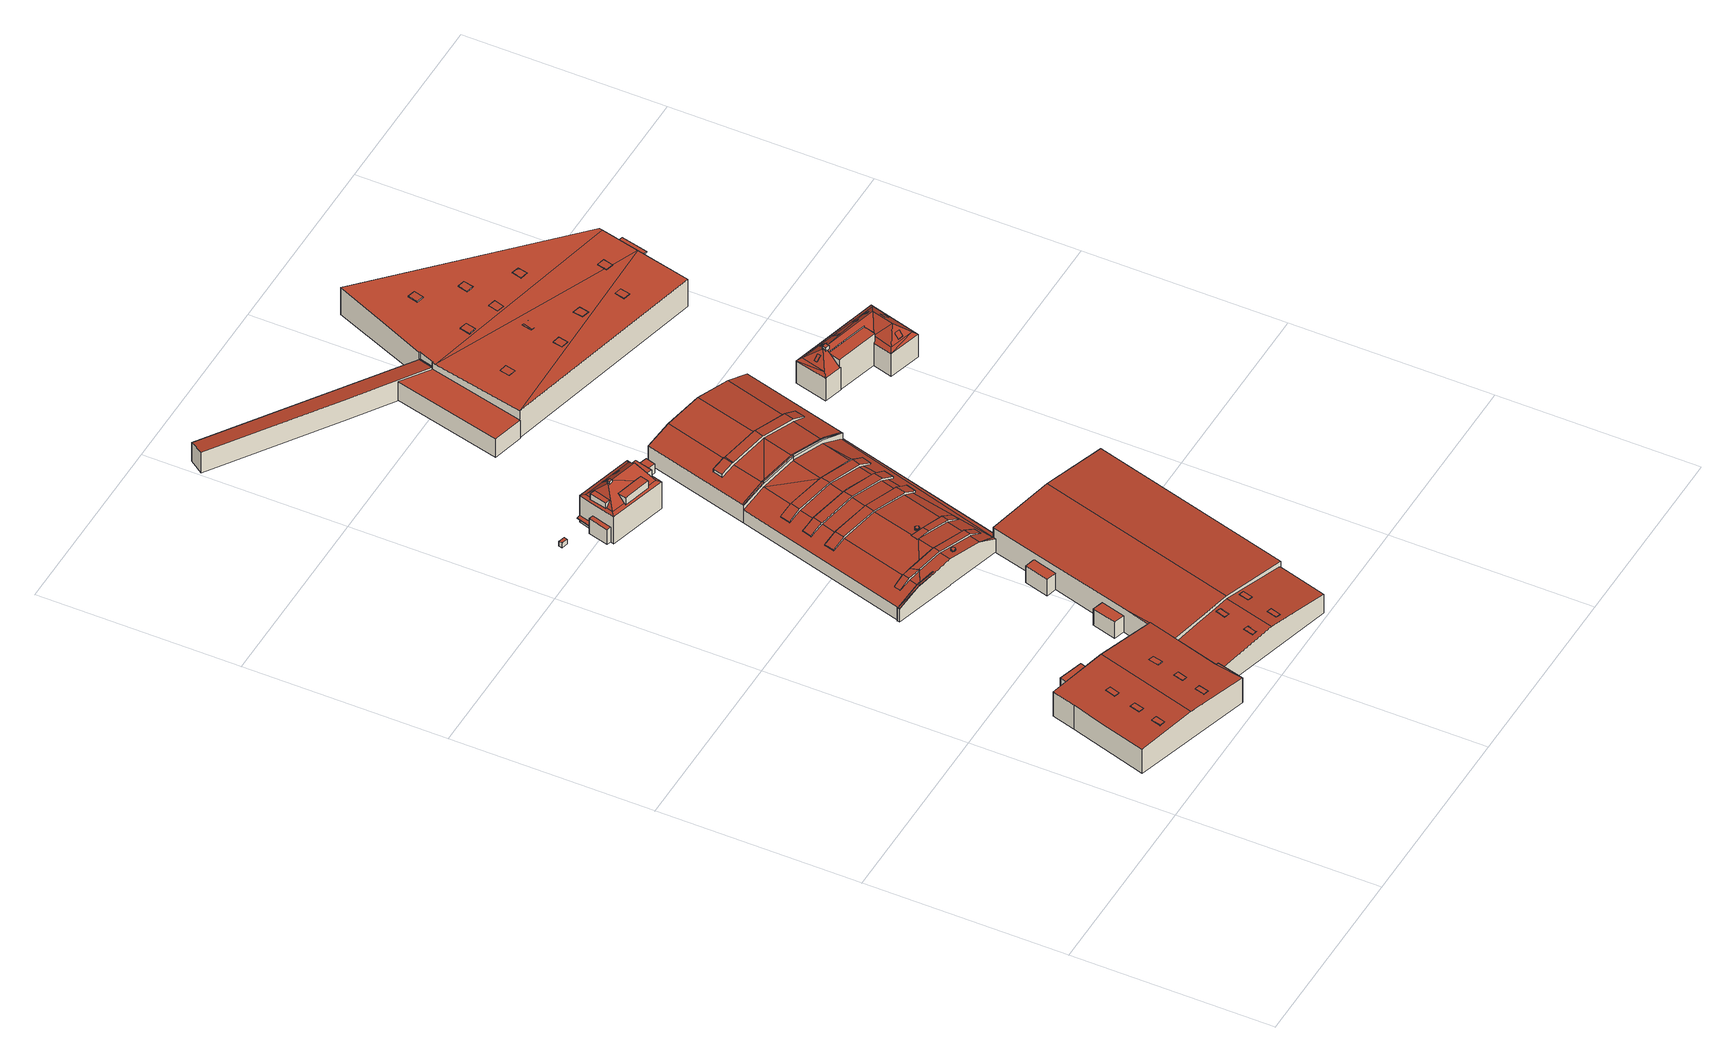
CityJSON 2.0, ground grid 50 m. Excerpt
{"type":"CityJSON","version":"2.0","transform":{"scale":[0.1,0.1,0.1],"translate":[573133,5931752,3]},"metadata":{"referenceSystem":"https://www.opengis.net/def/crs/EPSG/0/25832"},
"CityObjects":{
"building1":{"type":"Building","attributes":{"Grundfläche 2D":"13.642497","Grundhöhe NN":"3.499"},"geometry":[{"type":"Solid","lod":"3","boundaries":[[[[0,1,2,3]],[[4,5,3,2]],[[5,6,0,3]],[[6,7,1,0]],[[7,4,2,1]],[[7,6,5,4]]]],"semantics":{"surfaces":[{"type":"RoofSurface"},{"type":"WallSurface"},{"type":"GroundSurface"}],"values":[[0,1,1,1,1,2]]}}]},
"building2":{"type":"Building","attributes":{"Grundfläche 2D":"3087.171400","Grundhöhe NN":"3.499"},"children":["building2-1","building2-2","building2-3","building2-4","building2-5","building2-6","building2-7","building2-8","building2-9","building2-10"],"geometry":[{"type":"Solid","lod":"3","boundaries":[[[[8,9,10]],[[11,12,13,10,9]],[[14,15,16,17,18,13,12]],[[19,20,21,22]],[[23,24,25,19,22,26]],[[27,28,29,30]],[[31,32,33,34]],[[35,31,34,36,37,38]],[[39,38,37]],[[40,41,42,43]],[[44,45,46,47]],[[30,29,48,49]],[[27,30,49,50]],[[28,27,50,51]],[[52,53,32,31,35,26,22,21]],[[33,32,53,54]],[[36,34,33,54,55]],[[43,42,56,57,47,46,58,59,39,37,36,55,60]],[[24,8,10,61,62,25]],[[8,24,23,9]],[[35,38,11,9,23,26]],[[59,48,29,28,51,63,15,14,12,11,38,39]],[[16,15,63,64]],[[18,17,16,64,65]],[[61,10,13,18,65]],[[40,43,60,66]],[[41,40,66,67]],[[42,41,67,56]],[[20,19,25,62,68]],[[21,20,68,52]],[[44,47,57,69]],[[45,44,69,70]],[[46,45,70,58]],[[59,58,70,69,57,56,67,66,60,55,54,53,52,68,62,61,65,64,63,51,50,49,48]]]],"semantics":{"surfaces":[{"type":"RoofSurface"},{"type":"WallSurface"},{"type":"GroundSurface"}],"values":[[0,0,0,0,0,0,0,0,0,0,0,1,1,1,1,1,1,1,1,1,1,1,1,1,1,1,1,1,1,1,1,1,1,2]]}}]},
"building2-1":{"type":"BuildingInstallation","parents":["building2"],"geometry":[{"type":"MultiSurface","lod":"3","boundaries":[[[71,72,73,74]],[[74,73,75,76]],[[71,74,76,77]],[[72,71,77,78]],[[73,72,78,75]]],"semantics":{"surfaces":[{"type":"RoofSurface"},{"type":"WallSurface"}],"values":[0,1,1,1,1]}}]},
"building2-2":{"type":"BuildingInstallation","parents":["building2"],"geometry":[{"type":"MultiSurface","lod":"3","boundaries":[[[79,80,81,82]],[[82,81,83,84]],[[79,82,84,85]],[[80,79,85,86]],[[81,80,86,83]]],"semantics":{"surfaces":[{"type":"RoofSurface"},{"type":"WallSurface"}],"values":[0,1,1,1,1]}}]},
"building2-3":{"type":"BuildingInstallation","parents":["building2"],"geometry":[{"type":"MultiSurface","lod":"3","boundaries":[[[87,88,89,90]],[[91,92,87,90]],[[93,88,87,92,94]],[[93,95,89,88]],[[96,91,90,89,95]]],"semantics":{"surfaces":[{"type":"RoofSurface"},{"type":"WallSurface"}],"values":[0,1,1,1,1]}}]},
"building2-4":{"type":"BuildingInstallation","parents":["building2"],"geometry":[{"type":"MultiSurface","lod":"3","boundaries":[[[97,98,99,100]],[[101,102,97,100]],[[102,103,98,97]],[[104,99,98,103,105]],[[101,100,99,104]]],"semantics":{"surfaces":[{"type":"RoofSurface"},{"type":"WallSurface"}],"values":[0,1,1,1,1]}}]},
"building2-5":{"type":"BuildingInstallation","parents":["building2"],"geometry":[{"type":"MultiSurface","lod":"3","boundaries":[[[106,107,108,109]],[[109,108,110,111]],[[106,109,111,112]],[[107,106,112,113]],[[108,107,113,110]]],"semantics":{"surfaces":[{"type":"RoofSurface"},{"type":"WallSurface"}],"values":[0,1,1,1,1]}}]},
"building2-6":{"type":"BuildingInstallation","parents":["building2"],"geometry":[{"type":"MultiSurface","lod":"3","boundaries":[[[114,115,116,117]],[[117,116,118,119]],[[114,117,119,120]],[[115,114,120,121]],[[116,115,121,118]]],"semantics":{"surfaces":[{"type":"RoofSurface"},{"type":"WallSurface"}],"values":[0,1,1,1,1]}}]},
"building2-7":{"type":"BuildingInstallation","parents":["building2"],"geometry":[{"type":"MultiSurface","lod":"3","boundaries":[[[122,123,124,125]],[[126,127,123,122]],[[128,129,125,124]],[[122,125,129,126]],[[124,123,127,128]]],"semantics":{"surfaces":[{"type":"RoofSurface"},{"type":"WallSurface"}],"values":[0,1,1,1,1]}}]},
"building2-8":{"type":"BuildingInstallation","parents":["building2"],"geometry":[{"type":"MultiSurface","lod":"3","boundaries":[[[130,131,132,133]],[[134,135,133,132]],[[130,133,135,136]],[[136,137,131,130]],[[132,131,137,134]]],"semantics":{"surfaces":[{"type":"RoofSurface"},{"type":"WallSurface"}],"values":[0,1,1,1,1]}}]},
"building2-9":{"type":"BuildingInstallation","parents":["building2"],"geometry":[{"type":"MultiSurface","lod":"3","boundaries":[[[138,139,140,141]],[[141,140,142,143]],[[138,141,143,144]],[[139,138,144,145]],[[140,139,145,142]]],"semantics":{"surfaces":[{"type":"RoofSurface"},{"type":"WallSurface"}],"values":[0,1,1,1,1]}}]},
"building2-10":{"type":"BuildingInstallation","parents":["building2"],"geometry":[{"type":"MultiSurface","lod":"3","boundaries":[[[146,147,148,149]],[[149,148,150,151]],[[146,149,151,152]],[[147,146,152,153]],[[148,147,153,150]]],"semantics":{"surfaces":[{"type":"RoofSurface"},{"type":"WallSurface"}],"values":[0,1,1,1,1]}}]},
"building3":{"type":"Building","attributes":{"Grundfläche 2D":"1.516638","Grundhöhe NN":"3.752"},"geometry":[{"type":"Solid","lod":"3","boundaries":[[[[154,155,156,157]],[[158,159,157,156]],[[159,160,154,157]],[[160,161,155,154]],[[161,158,156,155]],[[161,160,159,158]]]],"semantics":{"surfaces":[{"type":"RoofSurface"},{"type":"WallSurface"},{"type":"GroundSurface"}],"values":[[0,1,1,1,1,2]]}}]},
"building4":{"type":"Building","attributes":{"Grundfläche 2D":"165.070938","Grundhöhe NN":"3.752"},"children":["building4-1","building4-2","building4-3","building4-4","building4-5","building4-6"],"geometry":[{"type":"Solid","lod":"3","boundaries":[[[[162,163,164,165]],[[166,167,168,169,170,171,172]],[[173,174,175,168,167,176,177,178]],[[179,180,181,177,176,182]],[[172,171,179,182]],[[183,184,168,175,185,186,187,188]],[[178,177,189,187,186,190,191]],[[184,183,188,187,189,179,171]],[[179,189,177,181,180]],[[168,184,171,170,169]],[[192,193,194,195]],[[196,197,198,199]],[[173,178,191,190,162,165]],[[163,162,186]],[[163,186,185]],[[162,190,186]],[[174,164,163,185,175]],[[165,164,174,173]],[[200,201,196,199,202,203,167,166,172,204,205]],[[176,167,203,206]],[[182,176,206,207]],[[208,204,172,182,207,194,193]],[[195,194,207,209]],[[192,195,209,210]],[[193,192,210,208]],[[196,201,200,205,211,197]],[[198,197,211,212]],[[199,198,212,202]],[[206,203,202,212,211,205,204,208,210,209,207]]]],"semantics":{"surfaces":[{"type":"RoofSurface"},{"type":"WallSurface"},{"type":"GroundSurface"}],"values":[[0,0,0,0,0,0,0,0,0,0,0,0,1,1,1,1,1,1,1,1,1,1,1,1,1,1,1,1,2]]}}]},
"building4-1":{"type":"BuildingInstallation","parents":["building4"],"geometry":[{"type":"MultiSurface","lod":"3","boundaries":[[[213,214,215,216,217]],[[218,180,215,214,213]],[[216,215,219]],[[220,217,216,219,181]],[[213,217,220,218]]],"semantics":{"surfaces":[{"type":"RoofSurface"},{"type":"WallSurface"}],"values":[0,1,1,1,1]}}]},
"building4-2":{"type":"BuildingInstallation","parents":["building4"],"geometry":[{"type":"MultiSurface","lod":"3","boundaries":[[[221,222,223,224,225]],[[226,227,224,223]],[[227,169,221,225,224]],[[223,222,170,226]]],"semantics":{"surfaces":[{"type":"RoofSurface"},{"type":"WallSurface"}],"values":[0,1,1,1]}}]},
"building4-3":{"type":"BuildingInstallation","parents":["building4"],"geometry":[{"type":"MultiSurface","lod":"3","boundaries":[[[228,229,230,231]],[[228,231,232,233]],[[231,230,234,232]],[[229,228,233,235]],[[230,229,235,234]]],"semantics":{"surfaces":[{"type":"RoofSurface"},{"type":"WallSurface"}],"values":[0,1,1,1,1]}}]},
"building4-4":{"type":"BuildingInstallation","parents":["building4"],"geometry":[{"type":"MultiSurface","lod":"3","boundaries":[[[236,237,238,239]],[[239,238,240,241]],[[236,239,241,242]],[[237,236,242,243]],[[238,237,243,240]]],"semantics":{"surfaces":[{"type":"RoofSurface"},{"type":"WallSurface"}],"values":[0,1,1,1,1]}}]},
"building4-5":{"type":"BuildingInstallation","parents":["building4"],"geometry":[{"type":"MultiSurface","lod":"3","boundaries":[[[244,245,246,247,248,249,250,251]],[[252,248,247,246,253,183]],[[254,250,249,248,252,255]],[[251,250,254,188]],[[244,251,188,256]],[[253,246,245,244,256,257]]],"semantics":{"surfaces":[{"type":"RoofSurface"},{"type":"WallSurface"}],"values":[0,1,1,1,1,1]}}]},
"building4-6":{"type":"BuildingInstallation","parents":["building4"],"geometry":[{"type":"MultiSurface","lod":"3","boundaries":[[[201,258,259,260]],[[201,200,261,258]],[[260,262,200,201]],[[263,259,258,261]],[[260,259,263,262]],[[263,261,200,262]]],"semantics":{"surfaces":[{"type":"RoofSurface"},{"type":"WallSurface"},{"type":"OuterCeilingSurface"}],"values":[0,1,1,1,1,2]}}]},
"building5":{"type":"Building","attributes":{"Grundfläche 2D":"2319.902893","Grundhöhe NN":"3.688"},"children":["building5-1","building5-2"],"geometry":[{"type":"MultiSurface","lod":"3","boundaries":[[[264,265,266,267]],[[265,268,269,270,271,266]],[[272,273,274,275,276,270,269]],[[277,278,279,280,281,282]],[[282,283,284,285,277]],[[285,284,286,287,288,289,290]],[[287,291,292,293,294,288]],[[295,296,297,298,299,300,301,302,303,304,305,306,307,308,309]],[[310,302,301,311,312]],[[313,314,315,316,317,318,303,319]],[[303,318,304]],[[320,321,297,296,322]],[[323,324,325,326,327,328,329,330,301,300,331,332,333,334,335,336]],[[307,337,338,308]],[[339,340,341,338,337,342,343]],[[344,314,313]],[[345,314,344]],[[346,345,347,348,349,350,351,352,353,354,355,356,357,358,359,360,361,362,363,364,365,366,367,368,369,370,371,372,373,374]],[[375,376,377,378,379,380,355,354,381]],[[382,383,384,385,363,362]],[[314,345,346,386,387]],[[343,388,370,369,389,390,339]],[[391,392,393,349]],[[393,394,349]],[[395,396,397,351,350,398,399,400,401]],[[401,402,395]],[[376,375,403,404]],[[405,402,401,406,407,408,409,410],[411,412,401]],[[301,330,413,414]],[[414,415,301]],[[376,404,324,323,416]],[[320,417,384,383,321]],[[418,330,329,410,409,408]],[[380,379,419,332,331]],[[413,420,301,415]],[[412,411,421]],[[422,423,424,425,421]],[[424,426,349,427,425]],[[349,394,427]],[[428,429,430,431,432,433]],[[430,434,435,431]],[[434,436,437,435]],[[438,439,440,441,437,436]],[[442,443,353,352]],[[444,445,446,447,443,442]],[[448,446,445]],[[446,448,449,450,451]],[[449,452,453,454,455,456,457,450]],[[454,458,459,455]],[[460,461,462,463,464,465]],[[466,467,460,465,468,469]],[[470,471,466,469,472,473]],[[474,475,470,473,476,477]],[[478,479,480,481]],[[479,482,483,484,485,480]],[[483,486,487,484]],[[486,488,489,487]],[[488,490,491,489]],[[492,493,494]],[[495,493,492]],[[496,497,495,492,498,499,500,501,502]],[[503,504,505,496,502,506]],[[507,504,503,508]],[[509,507,508,510]],[[511,512,513,514,515,516,517,518,519,520,521,522]],[[523,524,525,515,514,526]],[[527,519,518,528,529]],[[523,526,530]],[[531,532,533,494,493,534,535,536,537,538,539,540]],[[537,527,529,538]],[[531,541,523,530,542,543,544,532]],[[335,334,264,267]],[[273,272,269,268,265,264,334,333,332,419,379,378,274]],[[275,274,378,377]],[[377,376,416,323,336,335,267,266,271,270,276,275]],[[367,366,280,279]],[[286,284,283,282,281,280,366,365,364,363,384,320,322,296,295,292,291,287]],[[295,309,293,292]],[[338,340,339,390,369,368,367,279,278,277,285,290,289,288,294,293,309,308]],[[401,421,411]],[[423,422,421,401,400,399,398,350,349,426,424]],[[393,394,545,406,407,425,427,394]],[[306,305,428,433]],[[318,316,315,314,387,346,374,373,439,438,436,434,430,429,428,305,304]],[[373,372,440,439]],[[337,307,306,433,432,431,435,437,441,440,372,371,370,343,342]],[[396,395,445,444,442,352,351,397]],[[448,445,395,402]],[[410,329,328,327,458,454,453,452,449,448,402,405]],[[327,326,459,458]],[[324,404,403,375,451,450,457,456,455,459,326,325]],[[375,381,354,353,443,447,446,451]],[[362,361,360,359,477,476,473,472,469,468,465,464,463,298,297,321,383]],[[359,358,474,477]],[[460,467,466,471,470,475,474,358,357,356,355,380,331,300,299,462,461]],[[299,298,463,462]],[[540,539,478,481]],[[478,539,538,479]],[[538,529,528,518,486,483,482,479]],[[518,517,490,488,486]],[[517,516,491,490]],[[487,489,491,516,515,525,524,523,541,531,540,481,480,485,484]],[[533,532,544,543,542,530,526,514,513,512,510,508,503,506,502,501,500,499,498,492,494]],[[509,510,512,511]],[[507,509,511,546,547,548,496,505,504]],[[496,548,549,493,495,497]],[[349,348,550,551]],[[391,349,551,552]],[[392,391,552,553]],[[393,392,553,554]],[[394,393,554,555,556,557,558,420,413,330,418,408,407,406,545]],[[301,420,558,559]],[[311,301,559,560]],[[312,311,560,561]],[[310,312,561,562]],[[344,313,319,548,547,546,511,522,348,347,345]],[[302,310,534,493,549,548,319,303]],[[536,535,310,562,563,564]],[[535,534,310]],[[520,519,527,537,536,564,565]],[[522,521,520,565,550,348]],[[551,550,565,564,563,562,561,560,559,558,557,556,555,554,553,552]]],"semantics":{"surfaces":[{"type":"RoofSurface"},{"type":"WallSurface"},{"type":"GroundSurface"}],"values":[0,0,0,0,0,0,0,0,0,0,0,0,0,0,0,0,0,0,0,0,0,0,0,0,0,0,0,0,0,0,0,0,0,0,0,0,0,0,0,0,0,0,0,0,0,0,0,0,0,0,0,0,0,0,0,0,0,0,0,0,0,0,0,0,0,0,0,0,0,0,0,1,1,1,1,1,1,1,1,1,1,1,1,1,1,1,1,1,1,1,1,1,1,1,1,1,1,1,1,1,1,1,1,1,1,1,1,1,1,1,1,1,1,1,1,1,1,1,1,1,1,2]}}]},
"building5-1":{"type":"BuildingInstallation","parents":["building5"],"geometry":[{"type":"MultiSurface","lod":"3","boundaries":[[[566,567,568,569,570,571,572,573,574,575,576,577,578,579,580,581,582,583,584,585,586,587,588,589,590,591,592,593,594,595,596,597,598]],[[569,568,599,600]],[[570,569,600,601]],[[571,570,601,602]],[[568,567,603,599]],[[572,571,602,604]],[[573,572,604,605]],[[574,573,605,606]],[[575,574,606,607]],[[576,575,607,608]],[[577,576,608,609]],[[578,577,609,610]],[[579,578,610,611]],[[580,579,611,612]],[[581,580,612,613]],[[582,581,613,614]],[[583,582,614,615]],[[584,583,615,616]],[[585,584,616,617]],[[586,585,617,618]],[[587,586,618,619]],[[588,587,619,620]],[[589,588,620,621]],[[590,589,621,622]],[[591,590,622,623]],[[592,591,623,624]],[[593,592,624,625]],[[594,593,625,626]],[[595,594,626,627]],[[596,595,627,628]],[[596,628,629]],[[597,596,629,630]],[[598,597,630,631]],[[566,598,631,632]],[[567,566,632,603]]],"semantics":{"surfaces":[{"type":"RoofSurface"},{"type":"WallSurface"}],"values":[0,1,1,1,1,1,1,1,1,1,1,1,1,1,1,1,1,1,1,1,1,1,1,1,1,1,1,1,1,1,1,1,1,1,1]}}]},
"building5-2":{"type":"BuildingInstallation","parents":["building5"],"geometry":[{"type":"MultiSurface","lod":"3","boundaries":[[[633,634,635,636,637,638,639,640,641,642,643,644,645,646,647,648,649,650,651,652,653,654,655,656,657,658,659,660,661,662,663,664]],[[665,666,639,638]],[[667,668,637,636]],[[668,665,638,637]],[[666,669,640,639]],[[669,670,641,640]],[[642,641,670,671]],[[671,672,643,642]],[[672,673,644,643]],[[673,674,645,644]],[[674,675,645]],[[675,676,646,645]],[[676,677,647,646]],[[677,678,648,647]],[[678,679,649,648]],[[679,680,650,649]],[[680,681,651,650]],[[652,651,681,682]],[[682,683,653,652]],[[683,684,654,653]],[[684,685,655,654]],[[685,686,656,655]],[[686,687,657,656]],[[687,688,658,657]],[[688,689,659,658]],[[689,690,660,659]],[[690,691,661,660]],[[691,692,662,661]],[[692,693,663,662]],[[693,694,664,663]],[[694,695,633,664]],[[695,696,634,633]],[[696,697,635,634]],[[697,667,636,635]]],"semantics":{"surfaces":[{"type":"RoofSurface"},{"type":"WallSurface"}],"values":[0,1,1,1,1,1,1,1,1,1,1,1,1,1,1,1,1,1,1,1,1,1,1,1,1,1,1,1,1,1,1,1,1,1]}}]},
"building6":{"type":"Building","attributes":{"Grundfläche 2D":"9.852818","Grundhöhe NN":"3.752"},"geometry":[{"type":"Solid","lod":"3","boundaries":[[[[698,699,700,701]],[[702,703,701,700]],[[703,704,698,701]],[[704,705,699,698]],[[705,702,700,699]],[[705,704,703,702]]]],"semantics":{"surfaces":[{"type":"RoofSurface"},{"type":"WallSurface"},{"type":"GroundSurface"}],"values":[[0,1,1,1,1,2]]}}]},
"building7":{"type":"Building","attributes":{"Grundfläche 2D":"239.423539","Grundhöhe NN":"3.035"},"geometry":[{"type":"Solid","lod":"3","boundaries":[[[[706,707,708]],[[707,709,710,711,708]],[[712,707,706]],[[706,708,713,714]],[[712,706,714,715]],[[707,712,715,716]],[[709,707,716,717]],[[710,709,717,718]],[[708,711,710,718,719,713]],[[713,719,718,717,716,715,714]]]],"semantics":{"surfaces":[{"type":"RoofSurface"},{"type":"WallSurface"},{"type":"GroundSurface"}],"values":[[0,0,0,1,1,1,1,1,1,2]]}}]},
"building8":{"type":"Building","attributes":{"Grundfläche 2D":"2412.578644","Grundhöhe NN":"3.309"},"children":["building8-1","building8-2","building8-3","building8-4","building8-5","building8-6","building8-7","building8-8","building8-9","building8-10","building8-11","building8-12"],"geometry":[{"type":"Solid","lod":"3","boundaries":[[[[720,721,722,723,724,725,726,727,728]],[[729,721,730,731,732]],[[732,731,722,721,729]],[[733,731,730]],[[734,735,736,737,738,739,740]],[[726,725,724,741,742]],[[727,726,742,743]],[[728,727,743,744]],[[728,744,745,735,720]],[[730,721,720,735,734,740]],[[730,740,746,747,733]],[[722,731,733,747,748,723]],[[724,723,748,741]],[[737,736,749,750]],[[738,737,750,751]],[[739,738,751,752]],[[740,739,752,746]],[[736,735,745,749]],[[744,743,742,741,748,747,746,752,751,750,749,745]]]],"semantics":{"surfaces":[{"type":"RoofSurface"},{"type":"WallSurface"},{"type":"GroundSurface"}],"values":[[0,0,0,0,0,1,1,1,1,1,1,1,1,1,1,1,1,1,2]]}}]},
"building8-1":{"type":"BuildingInstallation","parents":["building8"],"geometry":[{"type":"MultiSurface","lod":"3","boundaries":[[[753,754,755,756]],[[756,755,757,758]],[[758,759,753,756]],[[754,753,759,760]],[[760,757,755,754]]],"semantics":{"surfaces":[{"type":"RoofSurface"},{"type":"WallSurface"}],"values":[0,1,1,1,1]}}]},
"building8-2":{"type":"BuildingInstallation","parents":["building8"],"geometry":[{"type":"MultiSurface","lod":"3","boundaries":[[[761,762,763,764]],[[764,763,765]],[[761,764,765,766]],[[762,761,766,767]],[[762,767,763]]],"semantics":{"surfaces":[{"type":"RoofSurface"},{"type":"WallSurface"}],"values":[0,1,1,1,1]}}]},
"building8-3":{"type":"BuildingInstallation","parents":["building8"],"geometry":[{"type":"MultiSurface","lod":"3","boundaries":[[[768,769,770,771]],[[769,768,772,773]],[[771,770,774]],[[768,771,774,772]],[[769,773,770]]],"semantics":{"surfaces":[{"type":"RoofSurface"},{"type":"WallSurface"}],"values":[0,1,1,1,1]}}]},
"building8-4":{"type":"BuildingInstallation","parents":["building8"],"geometry":[{"type":"MultiSurface","lod":"3","boundaries":[[[775,776,777,778]],[[777,779,778]],[[776,775,780]],[[777,776,780,779]]],"semantics":{"surfaces":[{"type":"RoofSurface"},{"type":"WallSurface"}],"values":[0,1,1,1]}}]},
"building8-5":{"type":"BuildingInstallation","parents":["building8"],"geometry":[{"type":"MultiSurface","lod":"3","boundaries":[[[781,782,783,784]],[[784,783,785,786]],[[781,784,786,787]],[[782,781,787,788]],[[783,782,788,785]]],"semantics":{"surfaces":[{"type":"RoofSurface"},{"type":"WallSurface"}],"values":[0,1,1,1,1]}}]},
"building8-6":{"type":"BuildingInstallation","parents":["building8"],"geometry":[{"type":"MultiSurface","lod":"3","boundaries":[[[789,790,791,792]],[[792,791,793,794]],[[789,792,794,795]],[[790,789,795,796]],[[791,790,796,793]]],"semantics":{"surfaces":[{"type":"RoofSurface"},{"type":"WallSurface"}],"values":[0,1,1,1,1]}}]},
"building8-7":{"type":"BuildingInstallation","parents":["building8"],"geometry":[{"type":"MultiSurface","lod":"3","boundaries":[[[797,798,799,800]],[[800,799,801,802]],[[797,800,802,803]],[[798,797,803,804]],[[799,798,804,801]]],"semantics":{"surfaces":[{"type":"RoofSurface"},{"type":"WallSurface"}],"values":[0,1,1,1,1]}}]},
"building8-8":{"type":"BuildingInstallation","parents":["building8"],"geometry":[{"type":"MultiSurface","lod":"3","boundaries":[[[805,806,807,808]],[[808,807,809,810]],[[805,808,810,811]],[[806,805,811,812]],[[807,806,812,809]]],"semantics":{"surfaces":[{"type":"RoofSurface"},{"type":"WallSurface"}],"values":[0,1,1,1,1]}}]},
"building8-9":{"type":"BuildingInstallation","parents":["building8"],"geometry":[{"type":"MultiSurface","lod":"3","boundaries":[[[813,814,815,816]],[[816,815,817,818]],[[818,819,813,816]],[[819,820,814,813]],[[815,814,820,817]]],"semantics":{"surfaces":[{"type":"RoofSurface"},{"type":"WallSurface"}],"values":[0,1,1,1,1]}}]},
"building8-10":{"type":"BuildingInstallation","parents":["building8"],"geometry":[{"type":"MultiSurface","lod":"3","boundaries":[[[821,822,823,824,825]],[[823,822,821,826,732,827]],[[827,828,824,823]],[[829,825,824,828,729]],[[829,826,821,825]]],"semantics":{"surfaces":[{"type":"RoofSurface"},{"type":"WallSurface"}],"values":[0,1,1,1,1]}}]},
"building8-11":{"type":"BuildingInstallation","parents":["building8"],"geometry":[{"type":"MultiSurface","lod":"3","boundaries":[[[830,831,832,833,834]],[[832,835,833]],[[832,831,835]]],"semantics":{"surfaces":[{"type":"RoofSurface"},{"type":"WallSurface"}],"values":[0,1,1]}}]},
"building8-12":{"type":"BuildingInstallation","parents":["building8"],"geometry":[{"type":"MultiSurface","lod":"3","boundaries":[[[836,837,838,839]],[[840,841,839,838]],[[841,842,836,839]],[[842,843,837,836]],[[843,840,838,837]],[[843,842,841,840]]],"semantics":{"surfaces":[{"type":"RoofSurface"},{"type":"WallSurface"},{"type":"OuterCeilingSurface"}],"values":[0,1,1,1,1,2]}}]},
"building9":{"type":"Building","attributes":{"Grundfläche 2D":"248.009221","Grundhöhe NN":"3.709"},"children":["building9-1","building9-2","building9-3","building9-4","building9-5","building9-6","building9-7","building9-8"],"geometry":[{"type":"Solid","lod":"3","boundaries":[[[[844,845,846]],[[846,845,847]],[[848,849,844]],[[850,851,848]],[[848,851,849]],[[852,853,850]],[[853,851,850]],[[854,855,856,857,858,859,860]],[[853,852,861,862,863,864,865,855,854,866,867]],[[847,859,868,869,870,846]],[[860,859,871]],[[849,860,871,845,844]],[[859,847,871]],[[847,845,871]],[[872,854,860,849,873]],[[866,854,874,854,872,873,849,851,867]],[[867,851,853]],[[868,859,858]],[[857,875,876,865,877,878,879]],[[857,879,878,869,868,858]],[[865,864,863,877]],[[880,881,870,869,878,877,863,862]],[[846,870,881,882]],[[844,846,882,883]],[[848,844,883,884]],[[850,848,884,885]],[[852,850,885,886]],[[861,852,886,887]],[[862,861,887,880]],[[876,855,865]],[[855,876,875,856]],[[857,856,875]],[[880,887,886,885,884,883,882,881]]]],"semantics":{"surfaces":[{"type":"RoofSurface"},{"type":"WallSurface"},{"type":"GroundSurface"}],"values":[[0,0,0,0,0,0,0,0,0,0,0,0,0,0,0,0,0,0,0,1,1,1,1,1,1,1,1,1,1,1,1,1,2]]}}]},
"building9-1":{"type":"BuildingInstallation","parents":["building9"],"geometry":[{"type":"MultiSurface","lod":"3","boundaries":[[[888,889,890,891]],[[891,890,892,893]],[[888,891,893,894]],[[889,888,894,895]],[[890,889,895,892]]],"semantics":{"surfaces":[{"type":"RoofSurface"},{"type":"WallSurface"}],"values":[0,1,1,1,1]}}]},
"building9-2":{"type":"BuildingInstallation","parents":["building9"],"geometry":[{"type":"MultiSurface","lod":"3","boundaries":[[[896,897,898,899]],[[898,897,900,901]],[[897,896,902,900]],[[899,898,901,903]],[[896,899,903,902]]],"semantics":{"surfaces":[{"type":"RoofSurface"},{"type":"WallSurface"}],"values":[0,1,1,1,1]}}]},
"building9-3":{"type":"BuildingInstallation","parents":["building9"],"geometry":[{"type":"MultiSurface","lod":"3","boundaries":[[[904,905,906,907]],[[906,905,908,909]],[[904,907,910,911]],[[905,904,911,908]],[[907,906,909,910]]],"semantics":{"surfaces":[{"type":"RoofSurface"},{"type":"WallSurface"}],"values":[0,1,1,1,1]}}]},
"building9-4":{"type":"BuildingInstallation","parents":["building9"],"geometry":[{"type":"MultiSurface","lod":"3","boundaries":[[[912,913,914,915]],[[916,913,912,917]],[[918,919,916,917]],[[920,921,915,914]],[[921,872,918,917,912,915]],[[919,873,920,914,913,916]]],"semantics":{"surfaces":[{"type":"RoofSurface"},{"type":"WallSurface"}],"values":[0,0,1,1,1,1]}}]},
"building9-5":{"type":"BuildingInstallation","parents":["building9"],"geometry":[{"type":"MultiSurface","lod":"3","boundaries":[[[922,923,924,925]],[[923,922,926,927]],[[925,924,928,929]],[[922,925,929,926]],[[924,923,927,928]]],"semantics":{"surfaces":[{"type":"RoofSurface"},{"type":"WallSurface"}],"values":[0,1,1,1,1]}}]},
"building9-6":{"type":"BuildingInstallation","parents":["building9"],"geometry":[{"type":"MultiSurface","lod":"3","boundaries":[[[930,931,932,933,934]],[[932,931,935,866,936]],[[936,937,933,932]],[[933,937,854,934]],[[930,934,854,938]],[[935,931,930,938,874]]],"semantics":{"surfaces":[{"type":"RoofSurface"},{"type":"WallSurface"}],"values":[0,1,1,1,1,1]}}]},
"building9-7":{"type":"BuildingInstallation","parents":["building9"],"geometry":[{"type":"MultiSurface","lod":"3","boundaries":[[[939,940,941,942,943]],[[944,945,943,942]],[[945,946,939,943]],[[946,947,940,939]],[[947,948,941,940]],[[948,944,942,941]]],"semantics":{"surfaces":[{"type":"RoofSurface"},{"type":"WallSurface"}],"values":[0,1,1,1,1,1]}}]},
"building9-8":{"type":"BuildingInstallation","parents":["building9"],"geometry":[{"type":"MultiSurface","lod":"3","boundaries":[[[949,950,951,952]],[[952,951,953,954]],[[949,952,954,955]],[[950,949,955,956]],[[951,950,956,953]]],"semantics":{"surfaces":[{"type":"RoofSurface"},{"type":"WallSurface"}],"values":[0,1,1,1,1]}}]}
},
"vertices":[
[358,319,31],[365,341,31],[309,357,31],[302,335,31],[309,357,5],[302,335,5],[358,319,5],[365,341,5],
[399,101,76],[393,103,76],[381,33,76],[447,290,76],[301,333,85],[228,78,85],[274,341,83],[156,375,76],[139,317,76],[110,219,75],[82,121,75],[553,51,79],[713,7,60],[748,132,60],[587,177,79],[393,103,60],[399,101,61],[397,94,61],[428,221,60],[223,392,54],[213,359,54],[274,341,54],[284,374,54],[587,177,87],[750,131,74],[891,638,74],[727,684,87],[428,221,74],[563,729,74],[462,362,74],[447,290,74],[442,291,74],[506,622,53],[489,561,53],[515,554,53],[532,615,53],[452,430,53],[435,370,53],[462,362,53],[478,422,53],[274,341,5],[284,374,5],[223,392,5],[213,359,5],[748,132,5],[750,131,5],[891,638,5],[563,729,5],[515,554,5],[478,422,5],[462,362,5],[442,291,5],[532,615,5],[381,33,5],[397,94,5],[156,375,5],[139,317,5],[82,121,5],[506,622,5],[489,561,5],[713,7,5],[452,430,5],[435,370,5],
[212,244,82],[220,270,82],[207,274,82],[199,248,82],[207,274,80],[199,248,80],[212,244,81],[220,270,81],
[329,210,82],[343,207,82],[349,232,82],[336,236,82],[349,232,80],[336,236,81],[329,210,81],[343,207,80],
[298,105,82],[291,80,82],[305,77,82],[311,102,82],[311,102,80],[298,105,81],[291,80,81],[293,88,81],[305,77,80],[308,90,80],
[161,119,82],[175,115,82],[182,139,82],[168,143,82],[168,143,80],[161,119,80],[175,115,81],[182,139,81],[181,134,81],
[192,175,82],[199,200,82],[186,204,82],[179,179,82],[186,204,80],[179,179,80],[192,175,81],[199,200,81],
[309,141,82],[322,138,82],[329,162,82],[316,166,82],[329,162,80],[316,166,81],[309,141,81],[322,138,80],
[556,176,76],[544,180,76],[536,156,76],[549,152,76],[556,176,75],[544,180,74],[536,156,74],[549,152,75],
[586,57,76],[598,54,76],[605,79,76],[593,83,76],[605,79,74],[593,83,75],[586,57,75],[598,54,74],
[534,98,76],[521,102,76],[514,77,76],[527,74,76],[514,77,74],[527,74,75],[534,98,75],[521,102,74],
[607,136,76],[620,132,76],[626,157,76],[613,161,76],[626,157,74],[613,161,75],[607,136,75],[620,132,74],
[160,1552,22],[162,1561,22],[146,1565,22],[144,1556,22],[146,1565,8],[144,1556,8],[160,1552,8],[162,1561,8],
[325,1459,110],[255,1478,110],[249,1457,110],[319,1438,110],[223,1523,86],[206,1463,87],[215,1470,91],[221,1488,91],[233,1531,91],[238,1547,91],[234,1560,86],[319,1438,90],[249,1457,90],[250,1461,91],[353,1423,86],[347,1434,91],[320,1441,91],[370,1513,91],[365,1495,91],[352,1451,91],[379,1520,87],[255,1501,131],[253,1501,131],[255,1478,109],[309,1464,109],[264,1499,131],[263,1499,131],[336,1479,131],[325,1459,109],[323,1452,103],[342,1546,59],[337,1531,59],[379,1520,59],[383,1535,59],[223,1523,51],[212,1526,51],[198,1475,51],[209,1472,51],[223,1523,27],[223,1523,29],[209,1472,8],[206,1463,8],[234,1560,8],[223,1523,8],[353,1423,8],[379,1520,8],[337,1531,8],[383,1535,8],[342,1546,8],[212,1526,8],[198,1475,8],
[368,1494,107],[365,1495,107],[356,1497,107],[344,1453,107],[356,1449,107],[368,1494,89],[344,1453,105],[356,1449,89],
[231,1486,107],[243,1528,107],[230,1532,107],[219,1489,107],[221,1488,107],[230,1532,90],[219,1489,90],
[283,1523,104],[291,1521,104],[293,1530,95],[286,1532,95],[286,1532,94],[283,1523,103],[293,1530,94],[291,1521,103],
[319,1523,95],[316,1513,105],[324,1511,106],[327,1521,95],[324,1511,105],[327,1521,94],[319,1523,94],[316,1513,104],
[264,1503,135],[261,1504,135],[256,1505,135],[255,1501,135],[254,1498,135],[260,1497,135],[263,1496,135],[263,1499,135],[254,1498,128],[256,1505,127],[263,1496,128],[260,1497,128],[264,1503,127],[261,1504,127],
[233,1559,29],[223,1561,29],[213,1525,29],[233,1559,27],[213,1525,27],[223,1561,27],
[575,835,56],[543,844,75],[538,826,75],[570,817,56],[542,844,75],[485,859,83],[481,842,83],[537,826,75],[469,864,84],[451,869,85],[449,869,85],[445,852,85],[446,851,85],[412,1087,75],[395,1092,66],[381,1096,59],[374,1072,59],[385,1069,64],[405,1063,75],[407,1062,75],[498,1037,87],[504,1061,87],[589,1012,75],[591,1011,75],[597,1035,75],[518,1058,86],[505,1061,87],[608,1006,66],[622,1002,59],[629,1027,59],[612,1031,68],[622,1002,54],[608,1006,61],[601,967,58],[611,964,54],[604,939,54],[597,941,57],[563,729,45],[692,1163,43],[635,1179,70],[622,1096,66],[646,1089,54],[639,1065,54],[618,1071,64],[612,1031,62],[629,1027,54],[696,1162,41],[575,726,41],[697,1162,41],[545,1204,84],[522,1124,84],[543,1118,81],[569,1111,77],[581,1107,75],[613,1099,70],[546,1204,84],[589,1012,70],[578,973,70],[591,1011,69],[537,826,70],[524,781,70],[525,781,70],[557,772,54],[552,754,54],[521,763,70],[520,763,70],[512,736,70],[571,948,70],[542,844,70],[543,844,70],[575,835,54],[570,817,54],[538,826,70],[606,1074,70],[595,1036,70],[505,1061,84],[518,1058,82],[539,1052,79],[549,1090,79],[516,1099,84],[455,1229,70],[454,1229,70],[432,1149,70],[397,1245,47],[394,1246,45],[272,809,45],[330,793,70],[336,815,70],[308,823,58],[313,840,58],[341,832,70],[389,1000,70],[388,1000,70],[358,1008,57],[356,1009,56],[363,1034,56],[369,1032,59],[394,1025,70],[396,1025,70],[407,1062,70],[405,1063,70],[385,1069,61],[374,1072,56],[381,1096,56],[395,1092,62],[414,1087,70],[425,1125,70],[411,1129,64],[392,1134,56],[399,1159,56],[421,1152,66],[388,819,77],[446,851,84],[445,852,84],[449,869,84],[451,869,84],[480,974,84],[361,827,73],[478,1002,82],[487,999,84],[498,1037,84],[473,1044,80],[463,1141,75],[501,1130,81],[466,1113,76],[470,1071,79],[504,1061,84],[270,810,45],[269,810,45],[268,804,45],[270,803,46],[365,807,75],[365,807,74],[348,811,72],[331,792,70],[332,792,71],[336,791,71],[337,791,71],[366,807,75],[433,807,84],[434,806,84],[428,789,84],[329,787,70],[374,774,77],[421,761,84],[422,766,84],[429,789,84],[376,779,77],[375,777,77],[513,735,70],[541,732,56],[542,732,56],[499,837,76],[523,1030,80],[422,761,84],[496,857,77],[561,722,45],[337,791,72],[336,791,72],[332,792,72],[331,792,71],[329,787,71],[330,793,71],[328,787,71],[646,1089,59],[622,1096,71],[615,1098,75],[608,1074,75],[618,1071,70],[639,1065,59],[522,1124,87],[516,1099,87],[430,1150,75],[423,1125,75],[421,1152,71],[399,1159,59],[392,1134,59],[411,1129,69],[335,815,75],[340,833,75],[336,815,75],[365,807,79],[361,827,78],[341,832,75],[366,807,79],[428,789,88],[433,807,88],[388,819,82],[429,789,88],[520,763,75],[521,763,75],[525,781,75],[524,781,75],[434,806,88],[552,754,56],[557,772,56],[573,948,75],[597,941,62],[604,939,59],[611,964,59],[601,967,64],[580,973,75],[480,974,87],[571,948,75],[578,973,75],[487,999,87],[388,1000,75],[389,1000,75],[396,1025,75],[394,1025,75],[356,1009,59],[358,1008,60],[369,1032,62],[363,1034,59],[698,1278,72],[666,1287,87],[659,1262,87],[692,1253,72],[576,1312,100],[575,1313,101],[568,1288,101],[569,1288,100],[485,1338,87],[478,1313,87],[482,1339,87],[475,1314,87],[450,1348,76],[443,1323,76],[641,1181,82],[692,1163,60],[693,1166,60],[640,1178,82],[546,1204,99],[635,1179,83],[636,1182,83],[634,1183,84],[633,1183,84],[632,1183,84],[547,1207,99],[456,1233,84],[455,1229,84],[545,1204,99],[460,1232,85],[454,1229,84],[455,1233,84],[397,1245,60],[398,1249,60],[397,1245,59],[398,1249,59],[455,1233,80],[456,1233,80],[478,1313,80],[443,1323,67],[450,1348,68],[485,1338,80],[530,1498,80],[468,1515,58],[395,1250,58],[394,1246,58],[569,1288,94],[568,1288,93],[548,1293,91],[460,1232,81],[619,1473,94],[575,1313,93],[576,1312,94],[547,1207,94],[659,1262,80],[636,1182,80],[641,1181,78],[696,1162,58],[697,1165,58],[769,1431,58],[711,1447,80],[666,1287,80],[698,1278,68],[692,1253,68],[589,1282,91],[632,1183,81],[633,1183,81],[634,1183,81],[328,787,70],[454,1229,80],[455,1229,80],[546,1204,94],[635,1179,80],[394,1246,7],[272,809,7],[270,810,7],[269,810,7],[268,804,7],[329,787,7],[421,761,7],[422,761,7],[561,722,7],[563,729,7],[575,726,7],[697,1162,7],[696,1162,7],[697,1165,7],[769,1431,7],[468,1515,7],
[477,864,86],[478,864,86],[479,865,86],[479,866,86],[480,866,86],[480,867,86],[481,868,86],[481,869,86],[480,870,86],[480,871,86],[479,872,86],[478,873,86],[477,873,86],[477,874,86],[476,874,86],[475,874,86],[474,874,86],[474,873,86],[473,873,86],[472,873,86],[472,872,86],[471,872,86],[471,871,86],[471,870,86],[470,869,86],[471,868,86],[471,867,86],[471,866,86],[472,865,86],[473,864,86],[474,864,86],[475,864,86],[476,864,86],[479,865,80],[479,866,80],[480,866,80],[480,867,80],[478,864,80],[481,868,80],[481,869,80],[480,870,80],[480,871,80],[479,872,80],[478,873,80],[477,873,80],[477,874,80],[476,874,81],[475,874,81],[474,874,81],[474,873,81],[473,873,81],[472,873,81],[472,872,81],[471,872,81],[471,871,81],[471,870,81],[470,869,81],[471,868,81],[471,867,81],[471,866,81],[472,865,81],[473,864,81],[474,864,81],[474,864,80],[475,864,80],[476,864,80],[477,864,80],
[452,765,84],[453,765,84],[454,765,84],[455,765,84],[456,766,84],[457,767,84],[458,768,84],[458,769,84],[458,770,84],[458,771,84],[458,772,84],[457,773,84],[456,774,84],[455,774,84],[455,775,84],[454,775,84],[453,775,84],[452,775,84],[451,775,84],[451,774,84],[450,774,84],[449,773,84],[449,772,84],[448,772,84],[448,771,84],[448,770,84],[448,769,84],[448,768,84],[449,768,84],[449,767,84],[450,766,84],[451,765,84],[457,767,79],[458,768,79],[455,765,79],[456,766,79],[458,769,79],[458,770,79],[458,771,79],[458,772,79],[457,773,79],[456,774,79],[456,774,80],[455,774,80],[455,775,80],[454,775,80],[453,775,80],[452,775,80],[451,775,80],[451,774,80],[450,774,80],[449,773,80],[449,772,80],[448,772,80],[448,771,80],[448,770,80],[448,769,80],[448,768,80],[449,768,80],[449,767,80],[450,766,80],[451,765,80],[452,765,80],[453,765,80],[454,765,79],
[446,1488,35],[453,1512,35],[415,1523,35],[408,1499,35],[415,1523,8],[408,1499,8],[446,1488,8],[453,1512,8],
[478,2040,59],[491,2080,54],[475,2041,60],[32,2394,54],[8,2359,60],[303,2157,60],[493,2079,54],[475,2041,0],[478,2040,0],[493,2079,0],[491,2080,0],[32,2394,0],[8,2359,0],[303,2157,0],
[475,2041,74],[473,2033,74],[1010,1905,81],[1012,1914,81],[590,2321,82],[540,2200,79],[491,2080,75],[493,2079,75],[478,2040,74],[903,1844,80],[417,1800,82],[987,1808,81],[921,1836,80],[954,1670,82],[473,2033,56],[475,2041,56],[405,2088,57],[339,1817,57],[416,1798,56],[416,1800,56],[417,1800,56],[590,2321,3],[491,2080,3],[493,2079,3],[478,2040,3],[475,2041,3],[417,1800,3],[954,1670,3],[1012,1914,3],[405,2088,3],[339,1817,3],[416,1798,3],[416,1800,3],
[596,2035,79],[590,2010,79],[609,2006,79],[615,2031,79],[609,2006,76],[615,2031,76],[596,2035,76],[590,2010,75],
[515,1897,80],[509,1872,80],[528,1868,80],[534,1893,80],[534,1893,79],[515,1897,79],[509,1872,79],
[796,1991,80],[816,1987,80],[821,2011,80],[802,2016,80],[796,1991,79],[816,1987,79],[802,2016,79],
[842,1788,82],[836,1763,83],[855,1759,83],[861,1784,82],[855,1759,82],[836,1763,82],
[645,1836,82],[639,1811,83],[658,1807,83],[664,1832,82],[658,1807,82],[664,1832,81],[645,1836,81],[639,1811,82],
[704,2074,81],[723,2070,81],[729,2095,81],[710,2099,81],[729,2095,80],[710,2099,80],[704,2074,79],[723,2070,79],
[750,1841,82],[745,1816,83],[763,1811,83],[769,1836,82],[763,1811,82],[769,1836,81],[750,1841,80],[745,1816,81],
[625,2154,82],[644,2150,82],[650,2174,83],[631,2179,83],[650,2174,80],[631,2179,80],[625,2154,79],[644,2150,79],
[682,1989,78],[701,1984,78],[707,2009,79],[688,2014,79],[707,2009,78],[688,2014,77],[682,1989,77],[701,1984,77],
[921,1834,82],[921,1836,82],[927,1859,82],[908,1864,82],[902,1839,82],[921,1834,81],[927,1859,80],[908,1864,80],[902,1839,80],
[685,1917,78],[666,1922,78],[660,1897,79],[669,1894,79],[680,1897,78],[660,1897,78],
[1033,1869,56],[1003,1877,56],[987,1808,56],[1017,1801,56],[987,1808,54],[1017,1801,54],[1033,1869,54],[1003,1877,54],
[1035,1154,72],[1028,1165,80],[953,1177,72],[964,1183,80],[1072,1287,72],[1061,1278,80],[841,1349,72],[847,1338,80],[819,1267,72],[829,1274,80],[878,1294,108],[871,1286,100],[980,1256,99],[979,1253,96],[974,1236,81],[981,1234,80],[1020,1256,108],[865,1254,72],[865,1255,72],[863,1255,72],[865,1264,80],[870,1282,96],[867,1297,108],[866,1297,108],[973,1230,74],[971,1226,74],[967,1227,70],[1005,1202,108],[991,1284,91],[997,1284,90],[874,1299,105],[980,1256,96],[871,1286,96],[863,1255,96],[971,1226,96],[973,1230,96],[865,1255,7],[967,1227,7],[953,1177,7],[1035,1154,7],[1072,1287,7],[841,1349,7],[819,1267,7],[865,1254,7],
[994,1190,95],[991,1178,84],[1004,1175,84],[1007,1186,95],[1004,1175,83],[1007,1186,94],[994,1190,94],[991,1178,83],
[1024,1281,87],[1022,1271,96],[1028,1270,96],[1030,1280,87],[1022,1271,95],[1028,1270,95],[1024,1281,86],[1030,1280,86],
[843,1300,87],[854,1297,98],[856,1305,98],[845,1308,87],[854,1297,97],[856,1305,97],[845,1308,86],[843,1300,86],
[991,1284,92],[997,1284,91],[998,1288,87],[992,1290,87],[996,1279,95],[990,1280,95],[990,1280,94],[996,1279,94],[998,1288,86],[992,1290,86],
[1041,1228,86],[1045,1241,86],[1033,1245,96],[1029,1232,96],[1041,1228,85],[1045,1241,85],[1033,1245,95],[1029,1232,95],
[879,1298,113],[868,1300,113],[866,1291,113],[876,1288,113],[878,1294,113],[868,1300,105],[866,1291,103],[876,1288,103],[879,1298,105],
[934,1307,87],[934,1306,87],[931,1295,96],[938,1293,96],[941,1305,87],[938,1293,95],[941,1305,86],[934,1307,86],[934,1306,86],[931,1295,95],
[889,1306,97],[897,1304,97],[900,1315,87],[892,1317,87],[900,1315,86],[892,1317,86],[889,1306,96],[897,1304,96]
]}
